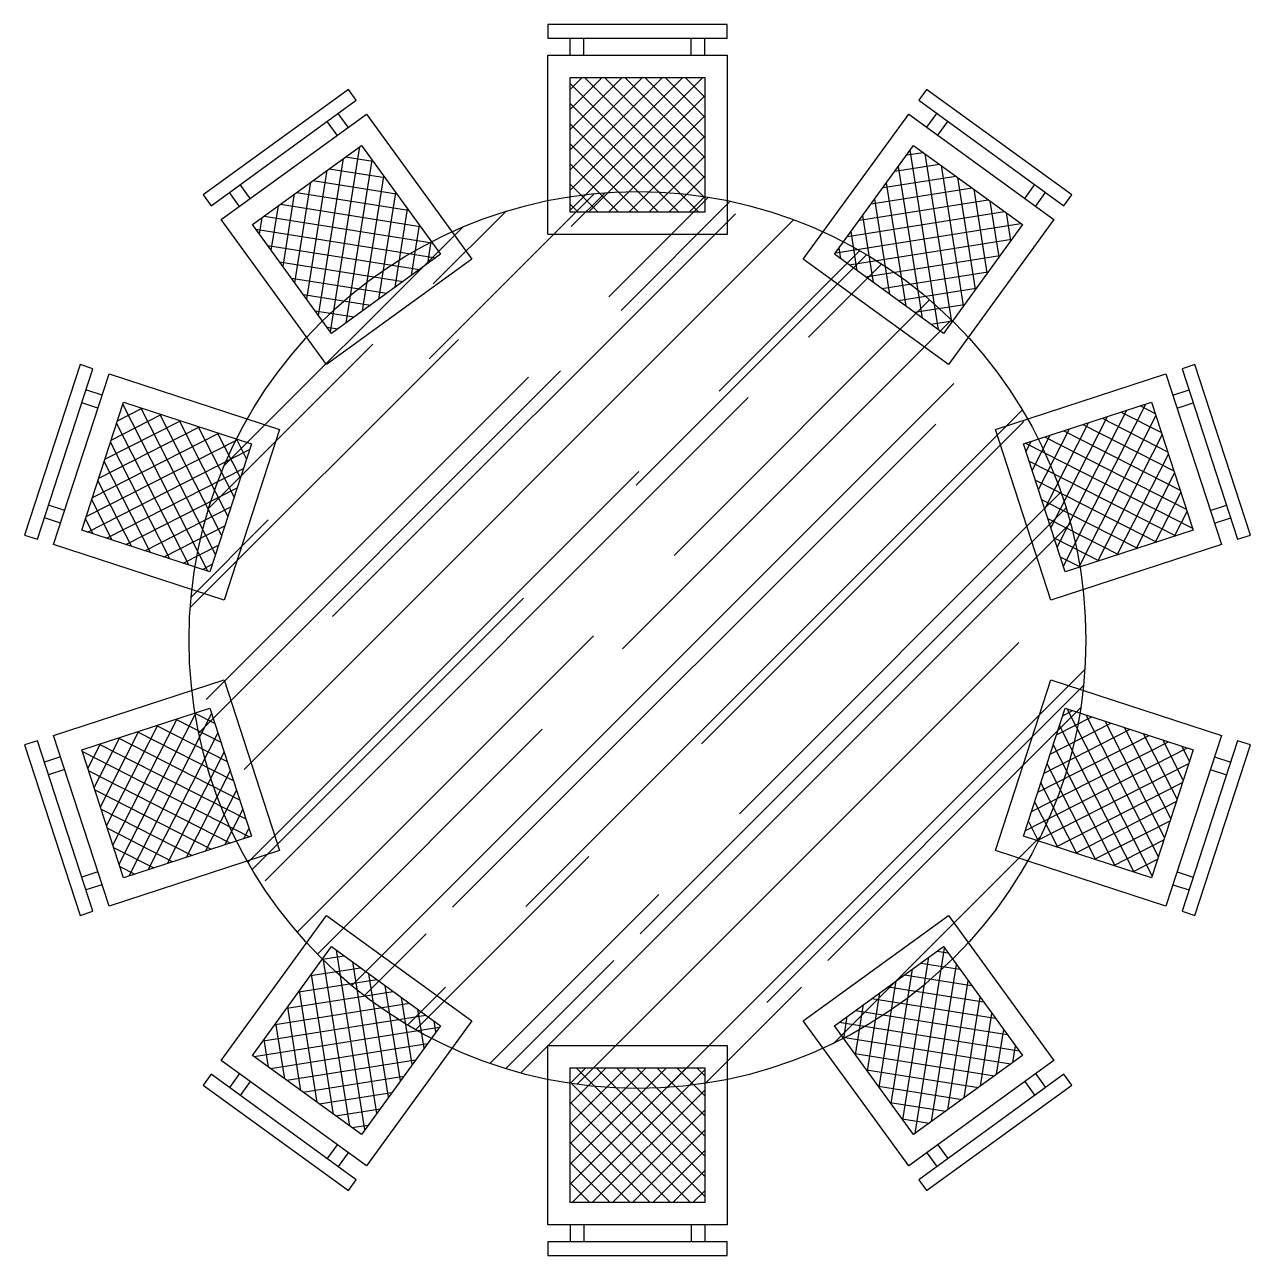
# Model space of a CAD drawing. Header units: millimetres. Extents: x -910.1 to -907.36, y 2602.1 to 2604.84.
import ezdxf

# ---------------------------------------------------------------- set-up
doc = ezdxf.new("R2010")
doc.units = ezdxf.units.MM
doc.header["$LTSCALE"] = 10
doc.layers.add('Móveis_mesas', color=2, linetype='Continuous')

msp = doc.modelspace()

# ---------------------------------------------------------------- hatches: boundary and pattern name
at = {"layer": 'Móveis_mesas'}
h = msp.add_hatch(dxfattribs=at)
h.set_pattern_fill('ANSI37,_O', color=1, scale=0.01, angle=-90)
h.set_pattern_definition([(315, (125.001838, 40.95172), (0.0224506403, 0.0224506403), []), (45, (125.001838, 40.95172), (-0.0224506403, 0.0224506403), [])])
h.paths.add_polyline_path([(-908.8792, 2604.7223), (-908.5792, 2604.7223), (-908.5792, 2604.4223), (-908.8792, 2604.4223)])
h = msp.add_hatch(dxfattribs=at)
h.set_pattern_fill('ANSI37,_O', color=1, scale=0.01, angle=-54)
h.set_pattern_definition([(351, (1433.786148, 1137.96064), (0.00496679427, 0.0313591048), []), (81, (1433.786148, 1137.96064), (-0.0313591048, 0.00496679427), [])])
h.paths.add_polyline_path([(-909.5877, 2604.3946), (-909.345, 2604.5709), (-909.1686, 2604.3282), (-909.4113, 2604.1519)])
h = msp.add_hatch(dxfattribs=at)
h.set_pattern_fill('ANSI37,_O', color=1, scale=0.01, angle=-126)
h.set_pattern_definition([(279, (-1578.632578, -77.263025), (0.0313591048, 0.00496679427), []), (9, (-1578.632578, -77.263025), (-0.00496679427, 0.0313591048), [])])
h.paths.add_polyline_path([(-908.1133, 2604.5709), (-907.8706, 2604.3946), (-908.047, 2604.1519), (-908.2897, 2604.3282)])
h = msp.add_hatch(dxfattribs=at)
h.set_pattern_fill('AR-RROOF', color=1, scale=0.01, angle=45, style=0)
h.set_pattern_definition([(45, (-64.8703, 0), (0.215526147, 0.574736392), [3.81, -0.508, 1.27, -0.254]), (45, (-64.72122, 0.32868), (-0.418479935, 0.05926969), [0.762, -0.08382, 1.524, -0.1905]), (45, (-64.93315, 0.24247), (0.813611205, 1.054282069), [2.032, -0.3556, 1.016, -0.254])])
edge = h.paths.add_edge_path()
edge.add_arc((-908.7292, 2603.4681), 1, 0, 360)
h = msp.add_hatch(dxfattribs=at)
h.set_pattern_fill('ANSI37,_O', color=1, scale=0.01, angle=-18)
h.set_pattern_definition([(27, (1847.809232, 2794.743618), (-0.01441419837, 0.02828945714), []), (117, (1847.809232, 2794.743618), (-0.02828945714, -0.01441419837), [])])
h.paths.add_polyline_path([(-909.9683, 2603.713), (-909.8756, 2603.9984), (-909.5902, 2603.9056), (-909.683, 2603.6203)])
h = msp.add_hatch(dxfattribs=at)
h.set_pattern_fill('ANSI37,_O', color=1, scale=0.01, angle=-162)
h.set_pattern_definition([(243, (-3026.386655, 828.470422), (0.02828945714, -0.01441419837), []), (333, (-3026.386655, 828.470422), (0.01441419837, 0.02828945714), [])])
h.paths.add_polyline_path([(-907.5827, 2603.9984), (-907.49, 2603.713), (-907.7754, 2603.6203), (-907.8681, 2603.9056)])
h = msp.add_hatch(dxfattribs=at)
h.set_pattern_fill('ANSI37,_O', color=1, scale=0.01, angle=18)
h.set_pattern_definition([(63, (1208.928342, 4378.465865), (-0.02828945714, 0.01441419837), []), (153, (1208.928342, 4378.465865), (-0.01441419837, -0.02828945714), [])])
h.paths.add_polyline_path([(-909.8756, 2602.9379), (-909.9683, 2603.2233), (-909.683, 2603.316), (-909.5902, 2603.0306)])
h = msp.add_hatch(dxfattribs=at)
h.set_pattern_fill('ANSI37,_O', color=1, scale=0.01, angle=-198)
h.set_pattern_definition([(207, (-3665.267545, 2412.19267), (0.01441419837, -0.02828945714), []), (297, (-3665.267545, 2412.19267), (0.02828945714, 0.01441419837), [])])
h.paths.add_polyline_path([(-907.49, 2603.2233), (-907.5827, 2602.9379), (-907.8681, 2603.0306), (-907.7754, 2603.316)])
h = msp.add_hatch(dxfattribs=at)
h.set_pattern_fill('ANSI37,_O', color=1, scale=0.01, angle=54)
h.set_pattern_definition([(99, (-238.825735, 5284.199312), (-0.0313591048, -0.00496679427), []), (189, (-238.825735, 5284.199312), (0.00496679427, -0.0313591048), [])])
h.paths.add_polyline_path([(-909.345, 2602.3654), (-909.5877, 2602.5417), (-909.4113, 2602.7844), (-909.1686, 2602.6081)])
h = msp.add_hatch(dxfattribs=at)
h.set_pattern_fill('ANSI37,_O', color=1, scale=0.01, angle=-234)
h.set_pattern_definition([(171, (-3251.24446, 4068.975646), (-0.00496679427, -0.0313591048), []), (261, (-3251.24446, 4068.975646), (0.0313591048, -0.00496679427), [])])
h.paths.add_polyline_path([(-907.8706, 2602.5417), (-908.1133, 2602.3654), (-908.2897, 2602.6081), (-908.047, 2602.7844)])
h = msp.add_hatch(dxfattribs=at)
h.set_pattern_fill('ANSI37,_O', color=1, scale=0.01, angle=90)
h.set_pattern_definition([(135, (-1942.46015, 5165.984568), (-0.0224506403, -0.0224506403), []), (225, (-1942.46015, 5165.984568), (0.0224506403, -0.0224506403), [])])
h.paths.add_polyline_path([(-908.5792, 2602.214), (-908.8792, 2602.214), (-908.8792, 2602.514), (-908.5792, 2602.514)])

# ---------------------------------------------------------------- linework, layer by layer
for p, q in [((-908.8792, 2604.7723), (-908.8792, 2604.8103)), ((-908.8492, 2604.7723), (-908.8492, 2604.8103)), ((-908.6092, 2604.7723), (-908.6092, 2604.8103)), ((-908.5792, 2604.7723), (-908.5792, 2604.8103)), ((-909.3744, 2604.6114), (-909.3967, 2604.6422)), ((-908.084, 2604.6114), (-908.0616, 2604.6422)), ((-909.3986, 2604.5938), (-909.421, 2604.6245)), ((-908.0597, 2604.5938), (-908.0373, 2604.6245)), ((-909.5928, 2604.4527), (-909.6152, 2604.4835)), ((-907.8655, 2604.4527), (-907.8432, 2604.4835)), ((-909.6171, 2604.435), (-909.6394, 2604.4658)), ((-907.8412, 2604.435), (-907.8189, 2604.4658)), ((-909.9231, 2604.0138), (-909.9593, 2604.0256)), ((-907.5352, 2604.0138), (-907.499, 2604.0256)), ((-909.9324, 2603.9853), (-909.9686, 2603.997)), ((-907.5259, 2603.9853), (-907.4897, 2603.997)), ((-910.0066, 2603.757), (-910.0427, 2603.7688)), ((-907.4518, 2603.757), (-907.4156, 2603.7688)), ((-910.0158, 2603.7285), (-910.052, 2603.7402)), ((-907.4425, 2603.7285), (-907.4063, 2603.7402)), ((-910.0158, 2603.2078), (-910.052, 2603.196)), ((-907.4425, 2603.2078), (-907.4063, 2603.196)), ((-910.0066, 2603.1793), (-910.0427, 2603.1675)), ((-907.4518, 2603.1793), (-907.4156, 2603.1675)), ((-909.9324, 2602.951), (-909.9686, 2602.9393)), ((-907.5259, 2602.951), (-907.4897, 2602.9393)), ((-909.9231, 2602.9225), (-909.9593, 2602.9107)), ((-907.5352, 2602.9225), (-907.499, 2602.9107)), ((-909.6171, 2602.5012), (-909.6394, 2602.4705)), ((-907.8412, 2602.5012), (-907.8189, 2602.4705)), ((-909.5928, 2602.4836), (-909.6152, 2602.4528)), ((-907.8655, 2602.4836), (-907.8432, 2602.4528)), ((-909.3986, 2602.3425), (-909.421, 2602.3118)), ((-908.0597, 2602.3425), (-908.0373, 2602.3118)), ((-909.3744, 2602.3249), (-909.3967, 2602.2941)), ((-908.084, 2602.3249), (-908.0616, 2602.2941)), ((-908.8792, 2602.164), (-908.8792, 2602.126)), ((-908.8492, 2602.164), (-908.8492, 2602.126)), ((-908.6092, 2602.164), (-908.6092, 2602.126)), ((-908.5792, 2602.164), (-908.5792, 2602.126))]:
    msp.add_line(p, q, dxfattribs=at)
for points in [[(-908.9292, 2604.8403), (-908.9292, 2604.8103), (-908.5292, 2604.8103), (-908.5292, 2604.8403)], [(-908.9292, 2604.7723), (-908.5292, 2604.7723), (-908.5292, 2604.3723), (-908.9292, 2604.3723)], [(-909.6975, 2604.4607), (-909.6799, 2604.4364), (-909.3563, 2604.6716), (-909.3739, 2604.6958)], [(-908.0844, 2604.6958), (-908.102, 2604.6716), (-907.7784, 2604.4364), (-907.7608, 2604.4607)], [(-909.6575, 2604.4057), (-909.3339, 2604.6408), (-909.0988, 2604.3172), (-909.4224, 2604.0821)], [(-908.1244, 2604.6408), (-907.8008, 2604.4057), (-908.0359, 2604.0821), (-908.3595, 2604.3172)], [(-910.096, 2603.702), (-910.0675, 2603.6927), (-909.9439, 2604.0731), (-909.9724, 2604.0824)], [(-907.4859, 2604.0824), (-907.5145, 2604.0731), (-907.3909, 2603.6927), (-907.3623, 2603.702)], [(-910.0313, 2603.6809), (-909.9077, 2604.0614), (-909.5272, 2603.9378), (-909.6509, 2603.5573)], [(-907.5506, 2604.0614), (-907.427, 2603.6809), (-907.8075, 2603.5573), (-907.9311, 2603.9378)], [(-909.9077, 2602.8749), (-910.0313, 2603.2554), (-909.6509, 2603.379), (-909.5272, 2602.9985)], [(-907.427, 2603.2554), (-907.5506, 2602.8749), (-907.9311, 2602.9985), (-907.8075, 2603.379)], [(-909.9724, 2602.8539), (-909.9439, 2602.8632), (-910.0675, 2603.2436), (-910.096, 2603.2343)], [(-907.3623, 2603.2343), (-907.3909, 2603.2436), (-907.5145, 2602.8632), (-907.4859, 2602.8539)], [(-909.3339, 2602.2955), (-909.6575, 2602.5306), (-909.4224, 2602.8542), (-909.0988, 2602.6191)], [(-907.8008, 2602.5306), (-908.1244, 2602.2955), (-908.3595, 2602.6191), (-908.0359, 2602.8542)], [(-908.5292, 2602.164), (-908.9292, 2602.164), (-908.9292, 2602.564), (-908.5292, 2602.564)], [(-909.3739, 2602.2405), (-909.3563, 2602.2647), (-909.6799, 2602.4998), (-909.6975, 2602.4756)], [(-907.7608, 2602.4756), (-907.7784, 2602.4998), (-908.102, 2602.2647), (-908.0844, 2602.2405)], [(-908.5292, 2602.096), (-908.5292, 2602.126), (-908.9292, 2602.126), (-908.9292, 2602.096)]]:
    msp.add_lwpolyline(points, close=True, dxfattribs=at)
at = {"layer": 'Móveis_mesas', "color": 1}
for points in [[(-908.8792, 2604.7223), (-908.5792, 2604.7223), (-908.5792, 2604.4223), (-908.8792, 2604.4223)], [(-909.5877, 2604.3946), (-909.345, 2604.5709), (-909.1686, 2604.3282), (-909.4113, 2604.1519)], [(-908.1133, 2604.5709), (-907.8706, 2604.3946), (-908.047, 2604.1519), (-908.2897, 2604.3282)], [(-909.9683, 2603.713), (-909.8756, 2603.9984), (-909.5902, 2603.9056), (-909.683, 2603.6203)], [(-907.5827, 2603.9984), (-907.49, 2603.713), (-907.7754, 2603.6203), (-907.8681, 2603.9056)], [(-909.8756, 2602.9379), (-909.9683, 2603.2233), (-909.683, 2603.316), (-909.5902, 2603.0306)], [(-907.49, 2603.2233), (-907.5827, 2602.9379), (-907.8681, 2603.0306), (-907.7754, 2603.316)], [(-909.345, 2602.3654), (-909.5877, 2602.5417), (-909.4113, 2602.7844), (-909.1686, 2602.6081)], [(-907.8706, 2602.5417), (-908.1133, 2602.3654), (-908.2897, 2602.6081), (-908.047, 2602.7844)], [(-908.5792, 2602.214), (-908.8792, 2602.214), (-908.8792, 2602.514), (-908.5792, 2602.514)]]:
    msp.add_lwpolyline(points, close=True, dxfattribs=at)
at = {"layer": 'Móveis_mesas', "color": 3}
msp.add_circle((-908.7292, 2603.4681), 1, dxfattribs=at)

doc.saveas('drawing.dxf')
